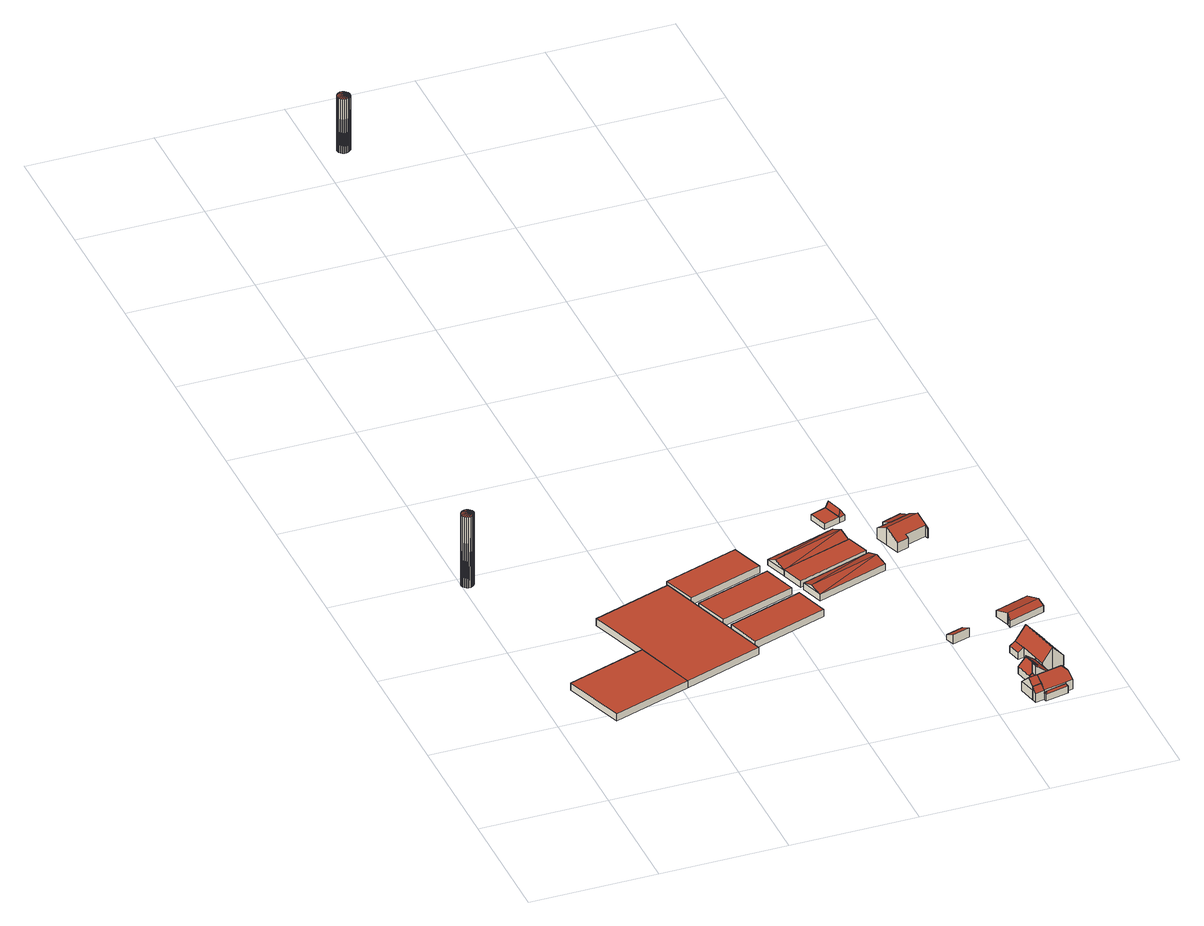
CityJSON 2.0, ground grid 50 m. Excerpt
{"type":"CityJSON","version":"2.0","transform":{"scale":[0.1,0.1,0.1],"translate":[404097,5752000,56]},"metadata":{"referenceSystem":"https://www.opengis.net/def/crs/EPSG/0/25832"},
"CityObjects":{
"building1":{"type":"Building","attributes":{"Geometrietyp2DReferenz":"1000","Gemeindeschluessel":"05515000","function":"51002_1251","roofType":"9999","measuredHeight":30.65},"geometry":[{"type":"Solid","lod":"2","boundaries":[[[[0,1,2]],[[1,3,2]],[[4,5,0]],[[5,1,0]],[[6,7,4]],[[7,5,4]],[[8,9,6]],[[9,7,6]],[[10,11,8]],[[11,9,8]],[[12,13,10]],[[13,11,10]],[[14,15,12]],[[15,13,12]],[[16,17,14]],[[17,15,14]],[[18,19,16]],[[19,17,16]],[[20,21,18]],[[21,19,18]],[[22,23,20]],[[23,21,20]],[[24,25,22]],[[25,23,22]],[[26,27,24]],[[27,25,24]],[[28,29,26]],[[29,27,26]],[[30,31,28]],[[31,29,28]],[[32,33,30]],[[33,31,30]],[[34,35,32]],[[35,33,32]],[[36,37,34]],[[37,35,34]],[[38,39,36]],[[39,37,36]],[[2,3,38]],[[3,39,38]],[[3,1,39]],[[1,5,39]],[[5,7,39]],[[7,9,39]],[[9,11,39]],[[11,13,39]],[[13,15,39]],[[15,17,39]],[[23,25,39]],[[17,19,39]],[[19,21,39]],[[21,23,39]],[[25,27,39]],[[27,29,39]],[[29,31,39]],[[31,33,39]],[[33,35,39]],[[35,37,39]],[[0,2,4]],[[2,38,4]],[[38,36,4]],[[36,34,4]],[[34,32,4]],[[32,30,4]],[[30,28,4]],[[28,26,4]],[[26,24,4]],[[24,22,4]],[[22,20,4]],[[20,18,4]],[[18,16,4]],[[16,14,4]],[[14,12,4]],[[12,10,4]],[[10,8,4]],[[8,6,4]]]],"semantics":{"surfaces":[{"type":"WallSurface"},{"type":"GroundSurface"},{"type":"RoofSurface"}],"values":[[0,0,0,0,0,0,0,0,0,0,0,0,0,0,0,0,0,0,0,0,0,0,0,0,0,0,0,0,0,0,0,0,0,0,0,0,0,0,0,0,1,1,1,1,1,1,1,1,1,1,1,1,1,1,1,1,1,1,2,2,2,2,2,2,2,2,2,2,2,2,2,2,2,2,2,2]]}}]},
"building2":{"type":"Building","attributes":{"Gemeindeschluessel":"05515000","Geometrietyp2DReferenz":"3000","function":"31001_2740"},"children":["building2-1","building2-2"]},
"building2-1":{"type":"BuildingPart","attributes":{"roofType":"1000","measuredHeight":3},"parents":["building2"],"geometry":[{"type":"Solid","lod":"2","boundaries":[[[[40,41,42,43]],[[44,45,41,40]],[[46,47,45,44]],[[44,40,43,46]],[[41,45,47,42]],[[47,46,43,42]]]],"semantics":{"surfaces":[{"type":"WallSurface"},{"type":"RoofSurface"},{"type":"GroundSurface"},{"type":"ClosureSurface"}],"values":[[0,0,0,1,2,3]]}}]},
"building2-2":{"type":"BuildingPart","attributes":{"roofType":"1000","measuredHeight":3.02},"parents":["building2"],"geometry":[{"type":"Solid","lod":"2","boundaries":[[[[43,42,48,49]],[[50,51,47,46]],[[52,53,51,50]],[[49,48,53,52]],[[50,46,43,49,52]],[[42,47,51,53,48]],[[47,42,43,46]]]],"semantics":{"surfaces":[{"type":"WallSurface"},{"type":"RoofSurface"},{"type":"GroundSurface"},{"type":"ClosureSurface"}],"values":[[0,0,0,0,1,2,3]]}}]},
"building3":{"type":"Building","attributes":{"Gemeindeschluessel":"05515000","Geometrietyp2DReferenz":"3000","function":"31001_2740","roofType":"1000","measuredHeight":3},"geometry":[{"type":"Solid","lod":"2","boundaries":[[[[54,55,56,57]],[[58,59,55,54]],[[60,61,59,58]],[[57,56,61,60]],[[58,54,57,60]],[[55,59,61,56]]]],"semantics":{"surfaces":[{"type":"WallSurface"},{"type":"RoofSurface"},{"type":"GroundSurface"}],"values":[[0,0,0,0,1,2]]}}]},
"building4":{"type":"Building","attributes":{"Gemeindeschluessel":"05515000","Geometrietyp2DReferenz":"3000","function":"31001_2740","roofType":"1000","measuredHeight":3},"geometry":[{"type":"Solid","lod":"2","boundaries":[[[[62,63,64,65]],[[66,67,63,62]],[[68,69,67,66]],[[65,64,69,68]],[[66,62,65,68]],[[63,67,69,64]]]],"semantics":{"surfaces":[{"type":"WallSurface"},{"type":"RoofSurface"},{"type":"GroundSurface"}],"values":[[0,0,0,0,1,2]]}}]},
"building5":{"type":"Building","attributes":{"Gemeindeschluessel":"05515000","Geometrietyp2DReferenz":"3000","function":"31001_2740","roofType":"1000","measuredHeight":3},"geometry":[{"type":"Solid","lod":"2","boundaries":[[[[70,71,72,73]],[[74,75,71,70]],[[76,77,75,74]],[[73,72,77,76]],[[74,70,73,76]],[[71,75,77,72]]]],"semantics":{"surfaces":[{"type":"WallSurface"},{"type":"RoofSurface"},{"type":"GroundSurface"}],"values":[[0,0,0,0,1,2]]}}]},
"building6":{"type":"Building","attributes":{"Gemeindeschluessel":"05515000","Geometrietyp2DReferenz":"3000","function":"31001_2740","roofType":"3100","measuredHeight":4.59},"geometry":[{"type":"Solid","lod":"2","boundaries":[[[[78,79,80,81]],[[82,83,79,78]],[[84,85,83,82]],[[81,80,85,84]],[[78,86,82]],[[84,87,81]],[[87,86,78]],[[78,81,87]],[[84,82,86]],[[86,87,84]],[[79,83,85,80]]]],"semantics":{"surfaces":[{"type":"WallSurface"},{"type":"RoofSurface"},{"type":"GroundSurface"}],"values":[[0,0,0,0,0,0,1,1,1,1,2]]}}]},
"building7":{"type":"Building","attributes":{"Gemeindeschluessel":"05515000","Geometrietyp2DReferenz":"3000","function":"31001_2740","roofType":"9999","measuredHeight":3},"geometry":[{"type":"Solid","lod":"2","boundaries":[[[[88,89,90,91]],[[89,83,85,90]],[[88,92,83,89]],[[91,93,92,88]],[[90,85,93,91]],[[83,92,93,85]]]],"semantics":{"surfaces":[{"type":"RoofSurface"},{"type":"WallSurface"},{"type":"GroundSurface"}],"values":[[0,1,1,1,1,2]]}}]},
"building8":{"type":"Building","attributes":{"Gemeindeschluessel":"05515000","Geometrietyp2DReferenz":"3000","function":"31001_2740","roofType":"3100","measuredHeight":4.45},"geometry":[{"type":"Solid","lod":"2","boundaries":[[[[94,95,96,97]],[[98,99,95,94]],[[100,101,99,98]],[[97,96,101,100]],[[94,102,98]],[[100,103,97]],[[94,97,103]],[[103,102,94]],[[102,103,100]],[[100,98,102]],[[95,99,101,96]]]],"semantics":{"surfaces":[{"type":"WallSurface"},{"type":"RoofSurface"},{"type":"GroundSurface"}],"values":[[0,0,0,0,0,0,1,1,1,1,2]]}}]},
"building9":{"type":"Building","attributes":{"Gemeindeschluessel":"05515000","Geometrietyp2DReferenz":"3000","function":"51009_1610","roofType":"2100","measuredHeight":5.89},"geometry":[{"type":"Solid","lod":"2","boundaries":[[[[104,105,106,107]],[[108,109,105,104]],[[110,111,109,108]],[[107,106,111,110]],[[108,104,107,110]],[[105,109,111,106]]]],"semantics":{"surfaces":[{"type":"WallSurface"},{"type":"RoofSurface"},{"type":"GroundSurface"}],"values":[[0,0,0,0,1,2]]}}]},
"building10":{"type":"Building","attributes":{"Gemeindeschluessel":"05515000","Geometrietyp2DReferenz":"3000","function":"31001_1100","roofType":"2100","measuredHeight":3.92},"geometry":[{"type":"Solid","lod":"2","boundaries":[[[[112,113,114,115]],[[116,117,113,112]],[[118,119,117,116]],[[115,114,119,118]],[[116,112,115,118]],[[113,117,119,114]]]],"semantics":{"surfaces":[{"type":"WallSurface"},{"type":"RoofSurface"},{"type":"GroundSurface"}],"values":[[0,0,0,0,1,2]]}}]},
"building11":{"type":"Building","attributes":{"Gemeindeschluessel":"05515000","Geometrietyp2DReferenz":"3000","function":"51009_1610","roofType":"2100","measuredHeight":4.01},"geometry":[{"type":"Solid","lod":"2","boundaries":[[[[120,121,122,123]],[[124,125,121,120]],[[126,127,125,124]],[[123,122,127,126]],[[124,120,123,126]],[[121,125,127,122]]]],"semantics":{"surfaces":[{"type":"WallSurface"},{"type":"RoofSurface"},{"type":"GroundSurface"}],"values":[[0,0,0,0,1,2]]}}]},
"building12":{"type":"Building","attributes":{"Gemeindeschluessel":"05515000","Geometrietyp2DReferenz":"3000","function":"31001_2700","roofType":"2100","measuredHeight":6.12},"geometry":[{"type":"Solid","lod":"2","boundaries":[[[[128,129,125,130]],[[131,132,129,128]],[[133,134,132,131]],[[135,127,134,133]],[[130,125,127,135]],[[133,131,128,130,135]],[[129,132,134,127,125]]]],"semantics":{"surfaces":[{"type":"WallSurface"},{"type":"RoofSurface"},{"type":"GroundSurface"}],"values":[[0,0,0,0,0,1,2]]}}]},
"building13":{"type":"Building","attributes":{"Gemeindeschluessel":"05515000","Geometrietyp2DReferenz":"3000","function":"31001_1000"},"address":[{"country":"Germany","locality":"Münster","thoroughfareNumber":"56","thoroughfareName":"Thierstraße"}],"children":["building13-1","building13-2","building13-3","building13-4"]},
"building13-1":{"type":"BuildingPart","attributes":{"roofType":"5000","measuredHeight":3.91},"parents":["building13"],"geometry":[{"type":"Solid","lod":"2","boundaries":[[[[136,137,138,139]],[[140,141,137,136]],[[142,143,141,140]],[[142,140,144]],[[144,140,136,145]],[[136,139,145]],[[145,139,142,144]],[[137,141,143,138]],[[143,142,139,138]]]],"semantics":{"surfaces":[{"type":"WallSurface"},{"type":"RoofSurface"},{"type":"GroundSurface"},{"type":"ClosureSurface"}],"values":[[0,0,0,1,1,1,1,2,3]]}}]},
"building13-2":{"type":"BuildingPart","attributes":{"roofType":"2100","measuredHeight":8.46},"parents":["building13"],"geometry":[{"type":"Solid","lod":"2","boundaries":[[[[146,147,148,149]],[[150,151,147,146]],[[152,153,151,150]],[[154,153,152]],[[155,127,122,123,156]],[[157,134,127,155]],[[158,132,134,157]],[[149,148,132,158]],[[157,155,156,159,154,152,150,146,149,158]],[[147,151,153,122,127,134,132,148]],[[159,156,123]],[[153,154,159,123,122]]]],"semantics":{"surfaces":[{"type":"WallSurface"},{"type":"RoofSurface"},{"type":"GroundSurface"},{"type":"ClosureSurface"}],"values":[[0,0,0,0,0,0,0,0,1,2,0,3]]}}]},
"building13-3":{"type":"BuildingPart","attributes":{"roofType":"9999","measuredHeight":8.23},"parents":["building13"],"geometry":[{"type":"Solid","lod":"2","boundaries":[[[[160,107,161,162,143,142,163]],[[164,121,165,166]],[[123,122,121,164]],[[153,154,167]],[[168,169,153,167]],[[170,171,169,168]],[[172,173,171,170]],[[174,175,173,172]],[[176,139,138,175,174]],[[170,177,172]],[[168,167,159,123,164,166,178,179,180,177,170]],[[160,163,176,174,172,177,180]],[[162,181,165,121,122,153,169,171,173,175,138,143]],[[107,160,180,182]],[[162,161,183,181]],[[161,107,182,183]],[[182,180,179]],[[165,181,183,178,166]],[[183,182,179,178]],[[154,159,167]],[[154,153,122,123,159]],[[139,176,163,142]],[[143,138,139,142]]]],"semantics":{"surfaces":[{"type":"WallSurface"},{"type":"RoofSurface"},{"type":"GroundSurface"},{"type":"ClosureSurface"}],"values":[[0,0,0,0,0,0,0,0,0,1,1,1,2,0,3,3,0,3,3,0,3,0,3]]}}]},
"building13-4":{"type":"BuildingPart","attributes":{"roofType":"3100","measuredHeight":8.21},"parents":["building13"],"geometry":[{"type":"Solid","lod":"2","boundaries":[[[[184,185,186,187]],[[166,165,185,184]],[[187,186,162,161]],[[107,182,179,188,110]],[[184,188,179,166]],[[107,110,187,161]],[[110,188,184,187]],[[185,165,181,162,186]],[[162,181,183,161]],[[181,165,166,178,183]],[[178,166,179]],[[107,161,183,182]],[[182,183,178,179]]]],"semantics":{"surfaces":[{"type":"WallSurface"},{"type":"RoofSurface"},{"type":"GroundSurface"},{"type":"ClosureSurface"}],"values":[[0,0,0,1,1,0,0,2,3,3,0,3,3]]}}]},
"building14":{"type":"Building","attributes":{"Gemeindeschluessel":"05515000","Geometrietyp2DReferenz":"3000","function":"31001_2460","roofType":"1000","measuredHeight":2.55},"geometry":[{"type":"Solid","lod":"2","boundaries":[[[[189,190,191,192]],[[193,194,190,189]],[[195,196,194,193]],[[192,191,196,195]],[[193,189,192,195]],[[190,194,196,191]]]],"semantics":{"surfaces":[{"type":"WallSurface"},{"type":"RoofSurface"},{"type":"GroundSurface"}],"values":[[0,0,0,0,1,2]]}}]},
"building15":{"type":"Building","attributes":{"Gemeindeschluessel":"05515000","Geometrietyp2DReferenz":"3000","function":"51009_1611","roofType":"5000","measuredHeight":4.8},"geometry":[{"type":"Solid","lod":"2","boundaries":[[[[197,198,199,200]],[[201,202,198,197]],[[203,204,202,201]],[[205,206,204,203]],[[200,199,206,205]],[[207,205,203,208]],[[203,201,208]],[[197,200,207]],[[197,207,208]],[[208,201,197]],[[200,205,207]],[[198,202,204,206,199]]]],"semantics":{"surfaces":[{"type":"WallSurface"},{"type":"RoofSurface"},{"type":"GroundSurface"}],"values":[[0,0,0,0,0,1,1,1,1,1,0,2]]}}]},
"building16":{"type":"Building","attributes":{"Gemeindeschluessel":"05515000","Geometrietyp2DReferenz":"3000","function":"31001_1000"},"children":["building16-1","building16-2"]},
"building16-1":{"type":"BuildingPart","attributes":{"roofType":"3100","measuredHeight":9.5},"parents":["building16"],"geometry":[{"type":"Solid","lod":"2","boundaries":[[[[209,210,148,211]],[[212,213,214,215]],[[216,217,213,212]],[[218,219,217,216]],[[220,221,219,218]],[[222,223,221,220]],[[224,225,223,222]],[[226,151,225,224]],[[227,147,151,226]],[[211,148,147,227]],[[222,220,218,216,212,224]],[[215,209,211,227,226,224,212]],[[210,214,213,217,219,221,223,225,151,147,148]],[[210,209,215,214]]]],"semantics":{"surfaces":[{"type":"WallSurface"},{"type":"RoofSurface"},{"type":"GroundSurface"},{"type":"ClosureSurface"}],"values":[[0,0,0,0,0,0,0,0,0,0,1,1,2,3]]}}]},
"building16-2":{"type":"BuildingPart","attributes":{"roofType":"2100","measuredHeight":4.19},"parents":["building16"],"geometry":[{"type":"Solid","lod":"2","boundaries":[[[[228,229,210,209]],[[230,231,229,228]],[[215,214,231,230]],[[230,228,209,215]],[[229,231,214,210]],[[210,214,215,209]]]],"semantics":{"surfaces":[{"type":"WallSurface"},{"type":"RoofSurface"},{"type":"GroundSurface"},{"type":"ClosureSurface"}],"values":[[0,0,0,1,2,3]]}}]},
"building17":{"type":"Building","attributes":{"Geometrietyp2DReferenz":"1000","Gemeindeschluessel":"05515000","function":"51002_1251","roofType":"9999","measuredHeight":23.44},"geometry":[{"type":"Solid","lod":"2","boundaries":[[[[232,233,234]],[[233,235,234]],[[236,237,232]],[[237,233,232]],[[238,239,236]],[[239,237,236]],[[240,241,238]],[[241,239,238]],[[242,243,240]],[[243,241,240]],[[244,245,242]],[[245,243,242]],[[246,247,244]],[[247,245,244]],[[248,249,246]],[[249,247,246]],[[250,251,248]],[[251,249,248]],[[252,253,250]],[[253,251,250]],[[254,255,252]],[[255,253,252]],[[256,257,254]],[[257,255,254]],[[258,259,256]],[[259,257,256]],[[260,261,258]],[[261,259,258]],[[262,263,260]],[[263,261,260]],[[264,265,262]],[[265,263,262]],[[266,267,264]],[[267,265,264]],[[268,269,266]],[[269,267,266]],[[270,271,268]],[[271,269,268]],[[234,235,270]],[[235,271,270]],[[235,233,271]],[[233,237,271]],[[237,239,271]],[[239,241,271]],[[241,243,271]],[[243,245,271]],[[245,247,271]],[[247,249,271]],[[249,251,271]],[[251,253,271]],[[253,255,271]],[[255,257,271]],[[257,259,271]],[[259,261,271]],[[261,263,271]],[[263,265,271]],[[265,267,271]],[[267,269,271]],[[232,234,236]],[[234,270,236]],[[270,268,236]],[[268,266,236]],[[266,264,236]],[[264,262,236]],[[262,260,236]],[[260,258,236]],[[258,256,236]],[[256,254,236]],[[254,252,236]],[[252,250,236]],[[250,248,236]],[[248,246,236]],[[246,244,236]],[[244,242,236]],[[242,240,236]],[[240,238,236]]]],"semantics":{"surfaces":[{"type":"WallSurface"},{"type":"GroundSurface"},{"type":"RoofSurface"}],"values":[[0,0,0,0,0,0,0,0,0,0,0,0,0,0,0,0,0,0,0,0,0,0,0,0,0,0,0,0,0,0,0,0,0,0,0,0,0,0,0,0,1,1,1,1,1,1,1,1,1,1,1,1,1,1,1,1,1,1,2,2,2,2,2,2,2,2,2,2,2,2,2,2,2,2,2,2]]}}]},
"building18":{"type":"Building","attributes":{"Gemeindeschluessel":"05515000","Geometrietyp2DReferenz":"3000","function":"31001_1000","roofType":"3100","measuredHeight":7.62},"address":[{"country":"Germany","locality":"Münster","thoroughfareNumber":"52","thoroughfareName":"Thierstraße"}],"geometry":[{"type":"Solid","lod":"2","boundaries":[[[[272,273,274,275]],[[276,277,273,272]],[[278,279,277,276]],[[280,281,279,278]],[[282,283,281,280]],[[284,285,283,282]],[[286,287,285,284]],[[288,289,287,286]],[[290,291,289,288]],[[292,293,291,290]],[[294,295,293,292]],[[275,274,295,294]],[[288,286,284,282,280,278,276,290]],[[272,275,294,292,290,276]],[[273,277,279,281,283,285,287,289,291,293,295,274]]]],"semantics":{"surfaces":[{"type":"WallSurface"},{"type":"RoofSurface"},{"type":"GroundSurface"}],"values":[[0,0,0,0,0,0,0,0,0,0,0,0,1,1,2]]}}]},
"building19":{"type":"Building","attributes":{"Gemeindeschluessel":"05515000","Geometrietyp2DReferenz":"3000","function":"51009_1610","roofType":"2100","measuredHeight":4.52},"geometry":[{"type":"Solid","lod":"2","boundaries":[[[[296,297,295,298]],[[299,300,297,296]],[[301,273,300,299]],[[302,274,273,301]],[[298,295,274,302]],[[301,299,296,298,302]],[[297,300,273,274,295]]]],"semantics":{"surfaces":[{"type":"WallSurface"},{"type":"RoofSurface"},{"type":"GroundSurface"}],"values":[[0,0,0,0,0,1,2]]}}]},
"building20":{"type":"Building","attributes":{"Gemeindeschluessel":"05515000","Geometrietyp2DReferenz":"3000","function":"31001_1100","roofType":"3100","measuredHeight":4.97},"geometry":[{"type":"Solid","lod":"2","boundaries":[[[[303,304,305,306]],[[307,308,304,303]],[[309,310,308,307]],[[311,312,310,309]],[[313,314,312,311]],[[315,316,314,313]],[[317,318,316,315]],[[306,305,318,317]],[[311,309,307,313]],[[303,306,317,315,313,307]],[[304,308,310,312,314,316,318,305]]]],"semantics":{"surfaces":[{"type":"WallSurface"},{"type":"RoofSurface"},{"type":"GroundSurface"}],"values":[[0,0,0,0,0,0,0,0,1,1,2]]}}]}
},
"vertices":[
[47,1471,312],[47,1471,6],[43,1477,312],[43,1477,6],[50,1464,312],[50,1464,6],[50,1456,312],[50,1456,6],[47,1448,312],[47,1448,6],[43,1442,312],[43,1442,6],[36,1438,312],[36,1438,6],[29,1435,312],[29,1435,6],[21,1435,312],[21,1435,6],[14,1438,312],[14,1438,6],[7,1442,312],[7,1442,6],[3,1448,312],[3,1448,6],[0,1456,312],[0,1456,6],[0,1464,312],[0,1464,6],[3,1471,312],[3,1471,6],[7,1477,312],[7,1477,6],[14,1482,312],[14,1482,6],[21,1484,312],[21,1484,6],[29,1484,312],[29,1484,6],[36,1482,312],[36,1482,6],
[208,451,41],[208,451,11],[520,556,11],[520,556,41],[126,695,41],[126,695,11],[439,799,41],[439,799,11],
[834,661,11],[834,661,41],[358,1042,41],[358,1042,11],[672,1147,41],[672,1147,11],
[720,1036,44],[720,1036,14],[1021,1137,14],[1021,1137,44],[676,1167,44],[676,1167,14],[977,1267,44],[977,1267,14],
[777,866,45],[777,866,15],[1078,966,15],[1078,966,45],[733,996,45],[733,996,15],[1034,1097,45],[1034,1097,15],
[834,695,46],[834,695,16],[1135,795,16],[1135,795,46],[791,825,46],[791,825,16],[1092,926,46],[1092,926,16],
[1352,1268,39],[1352,1268,15],[1065,1173,15],[1065,1173,39],[1381,1179,39],[1381,1179,15],[1095,1085,39],[1095,1085,15],[1367,1224,61],[1080,1129,61],
[1411,1090,45],[1381,1179,45],[1095,1085,45],[1124,996,45],[1411,1090,15],[1124,996,15],
[1159,891,44],[1159,891,16],[1445,986,16],[1445,986,44],[1129,981,44],[1129,981,16],[1415,1076,44],[1415,1076,16],[1144,936,61],[1430,1031,61],
[1680,16,57],[1680,16,19],[1675,37,19],[1675,37,77],[1644,8,57],[1644,8,19],[1640,29,77],[1640,29,19],
[1572,484,57],[1572,484,18],[1560,519,18],[1560,519,40],[1502,461,57],[1502,461,18],[1490,496,40],[1490,496,18],
[1673,110,53],[1673,110,18],[1684,112,18],[1684,112,58],[1668,130,53],[1668,130,18],[1679,133,58],[1679,133,18],
[1652,204,49],[1652,204,18],[1668,130,49],[1684,211,79],[1684,211,18],[1701,138,79],[1701,138,18],[1679,133,59],
[1774,25,47],[1774,25,18],[1771,36,18],[1771,36,47],[1683,5,47],[1683,5,18],[1680,16,47],[1680,16,18],[1687,12,57],[1767,29,57],
[1733,174,51],[1733,174,18],[1723,220,18],[1723,220,51],[1734,175,50],[1734,175,18],[1745,126,50],[1745,126,18],[1745,126,49],[1679,133,102],[1684,112,102],[1701,138,84],[1684,211,84],[1735,124,58],
[1675,37,79],[1675,37,58],[1675,37,18],[1680,16,60],[1673,110,58],[1660,107,18],[1660,107,58],[1745,126,58],[1778,133,58],[1778,133,18],[1784,106,83],[1784,106,18],[1792,68,83],[1792,68,18],[1798,42,60],[1798,42,18],[1771,36,60],[1769,83,100],[1660,106,58],[1670,62,100],[1670,61,100],[1670,61,18],[1670,61,99],[1670,61,58],
[1624,99,58],[1624,99,18],[1640,29,18],[1640,29,58],[1634,54,100],
[1336,1307,41],[1336,1307,16],[1400,1328,16],[1400,1328,41],[1312,1380,41],[1312,1380,16],[1376,1402,41],[1376,1402,16],
[1422,1345,38],[1422,1345,15],[1401,1410,15],[1401,1410,38],[1425,1336,38],[1425,1336,15],[1400,1328,38],[1400,1328,15],[1376,1402,38],[1376,1402,15],[1389,1406,63],[1409,1344,62],
[1707,292,60],[1707,292,18],[1723,220,60],[1739,354,113],[1739,354,18],[1695,344,18],[1695,344,60],[1786,365,58],[1786,365,18],[1797,315,58],[1797,315,18],[1795,315,60],[1795,315,18],[1822,194,60],[1822,194,18],[1777,184,113],[1777,184,18],[1734,175,61],[1733,174,60],
[1685,287,45],[1685,287,18],[1673,340,45],[1673,340,18],
[620,4180,254],[620,4180,20],[615,4186,254],[615,4186,20],[622,4172,254],[622,4172,20],[622,4164,254],[622,4164,20],[620,4157,254],[620,4157,20],[615,4151,254],[615,4151,20],[609,4146,254],[609,4146,20],[601,4144,254],[601,4144,20],[593,4144,254],[593,4144,20],[586,4146,254],[586,4146,20],[580,4151,254],[580,4151,20],[575,4157,254],[575,4157,20],[573,4164,254],[573,4164,20],[573,4172,254],[573,4172,20],[575,4180,254],[575,4180,20],[580,4186,254],[580,4186,20],[586,4191,254],[586,4191,20],[593,4193,254],[593,4193,20],[601,4193,254],[601,4193,20],[609,4191,254],[609,4191,20],
[1628,1222,68],[1628,1222,19],[1549,1196,19],[1549,1196,68],[1643,1177,95],[1643,1177,19],[1662,1120,60],[1662,1120,19],[1658,1119,60],[1658,1119,19],[1654,1131,68],[1654,1131,19],[1569,1103,68],[1569,1103,19],[1573,1090,60],[1573,1090,19],[1526,1074,60],[1526,1074,19],[1506,1132,95],[1506,1132,19],[1489,1183,64],[1489,1183,19],[1547,1202,64],[1547,1202,19],
[1534,1242,42],[1534,1242,19],[1547,1202,61],[1612,1268,42],[1612,1268,19],[1628,1222,64],[1549,1196,64],
[1730,504,65],[1730,504,18],[1730,485,18],[1730,485,46],[1729,507,68],[1729,507,18],[1708,568,46],[1708,568,18],[1845,613,46],[1845,613,18],[1865,553,68],[1865,553,18],[1866,550,65],[1866,550,18],[1877,534,46],[1877,534,18]
]}
